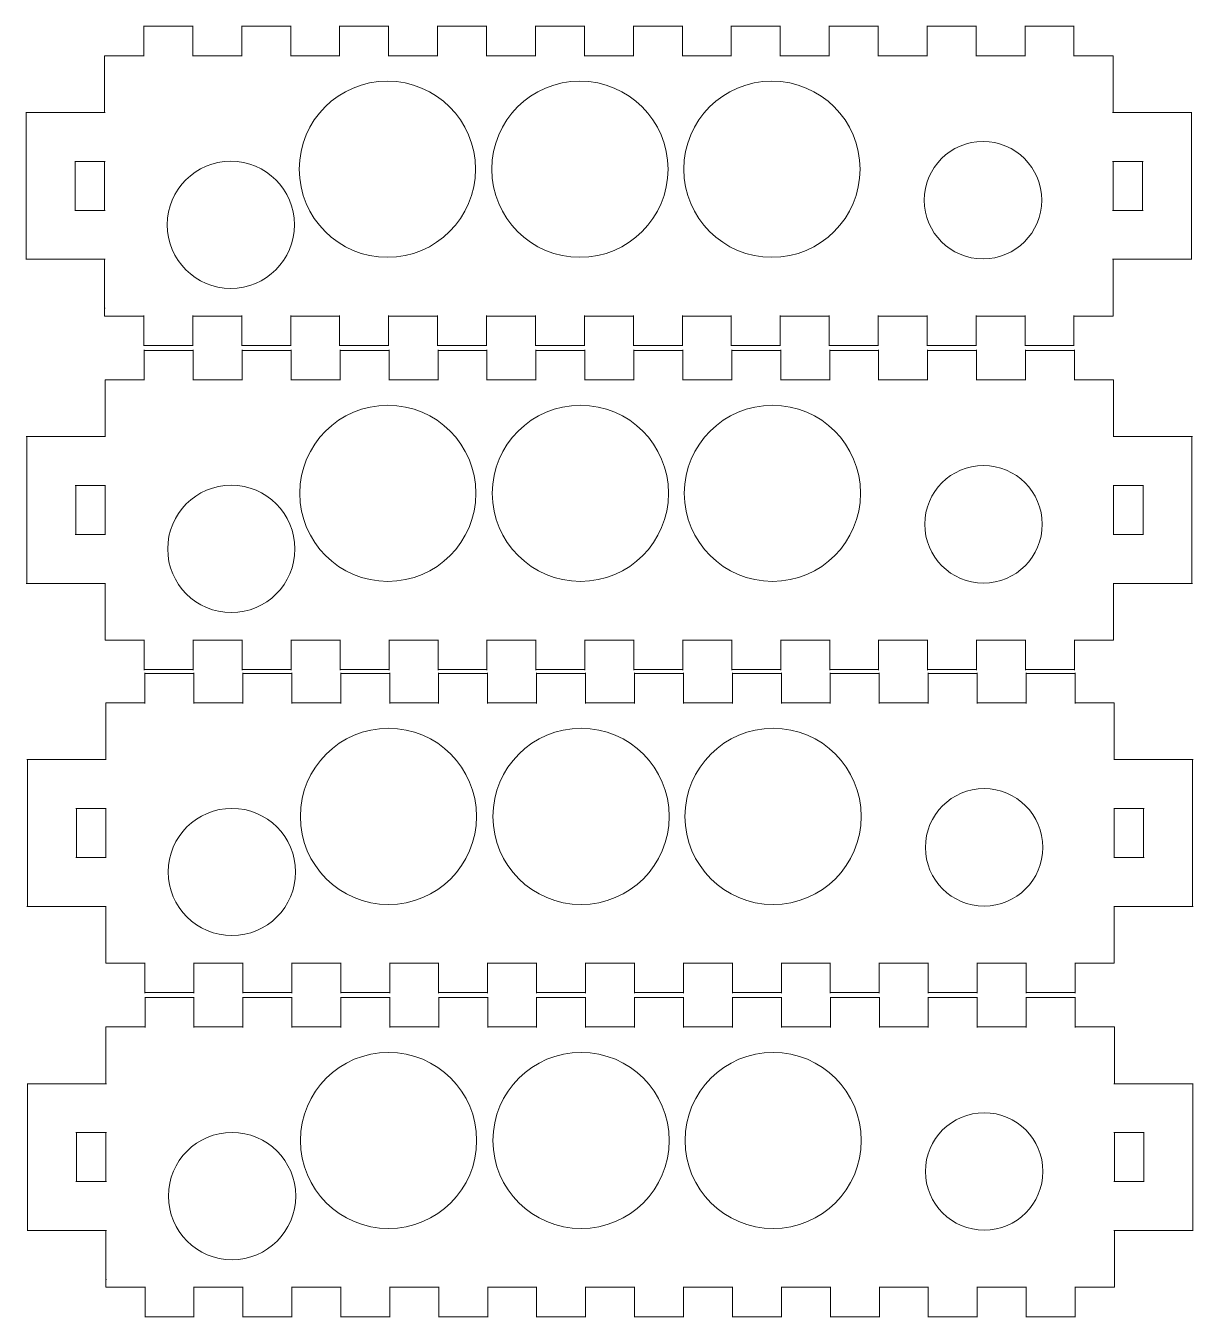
# Model space of a CAD drawing. Header units: centimetres. Extents: x -17.7 to 16.6, y -13.2 to 13.3.
# Drawn here: x -17.72 to -5.8, y 0.14 to 13.33 of the extents above; entities that cross this region are included whole.
import ezdxf

# ---------------------------------------------------------------- set-up
doc = ezdxf.new("R2010")
doc.units = ezdxf.units.CM
doc.header["$MEASUREMENT"] = 0
doc.layers.add('Layer 1', color=7, linetype='Continuous')

msp = doc.modelspace()

# ---------------------------------------------------------------- linework, layer by layer
at = {"layer": 'Layer 1', "lineweight": 9}
for centre in [(-14.02869, 11.86893), (-12.06195, 11.86893), (-10.10049, 11.86893), (-14.02369, 8.5576), (-12.05695, 8.5576), (-10.09549, 8.5576), (-14.01734, 5.25732), (-12.0506, 5.25732), (-10.08914, 5.25732), (-14.01644, 1.94627), (-12.0497, 1.94627), (-10.08824, 1.94627)]:
    msp.add_ellipse(centre, major_axis=(0, 0.9), ratio=1, dxfattribs=at)
for points in [[(-16.51588, 13.33374), (-16.51588, 13.33374), (-16.51588, 13.02374), (-16.51588, 13.02374)], [(-16.51588, 13.32874), (-16.51588, 13.32874), (-16.01588, 13.32874), (-16.01588, 13.32874)], [(-16.01588, 13.33374), (-16.01588, 13.33374), (-16.01588, 13.02374), (-16.01588, 13.02374)], [(-15.51588, 13.33374), (-15.51588, 13.33374), (-15.51588, 13.02374), (-15.51588, 13.02374)], [(-15.51588, 13.32874), (-15.51588, 13.32874), (-15.01588, 13.32874), (-15.01588, 13.32874)], [(-15.01588, 13.33374), (-15.01588, 13.33374), (-15.01588, 13.02374), (-15.01588, 13.02374)], [(-14.51588, 13.33374), (-14.51588, 13.33374), (-14.51588, 13.02374), (-14.51588, 13.02374)], [(-14.51588, 13.32874), (-14.51588, 13.32874), (-14.01588, 13.32874), (-14.01588, 13.32874)], [(-14.01588, 13.33374), (-14.01588, 13.33374), (-14.01588, 13.02374), (-14.01588, 13.02374)], [(-13.51588, 13.33374), (-13.51588, 13.33374), (-13.51588, 13.02374), (-13.51588, 13.02374)], [(-13.51588, 13.32874), (-13.51588, 13.32874), (-13.01588, 13.32874), (-13.01588, 13.32874)], [(-13.01588, 13.33374), (-13.01588, 13.33374), (-13.01588, 13.02374), (-13.01588, 13.02374)], [(-12.51588, 13.33374), (-12.51588, 13.33374), (-12.51588, 13.02374), (-12.51588, 13.02374)], [(-12.51588, 13.32874), (-12.51588, 13.32874), (-12.01588, 13.32874), (-12.01588, 13.32874)], [(-12.01588, 13.33374), (-12.01588, 13.33374), (-12.01588, 13.02374), (-12.01588, 13.02374)], [(-11.51588, 13.33374), (-11.51588, 13.33374), (-11.51588, 13.02374), (-11.51588, 13.02374)], [(-11.51588, 13.32874), (-11.51588, 13.32874), (-11.01588, 13.32874), (-11.01588, 13.32874)], [(-11.01588, 13.33374), (-11.01588, 13.33374), (-11.01588, 13.02374), (-11.01588, 13.02374)], [(-10.51588, 13.33374), (-10.51588, 13.33374), (-10.51588, 13.02374), (-10.51588, 13.02374)], [(-10.51588, 13.32874), (-10.51588, 13.32874), (-10.01588, 13.32874), (-10.01588, 13.32874)], [(-10.01588, 13.33374), (-10.01588, 13.33374), (-10.01588, 13.02374), (-10.01588, 13.02374)], [(-9.51588, 13.33374), (-9.51588, 13.33374), (-9.51588, 13.02374), (-9.51588, 13.02374)], [(-9.51588, 13.32874), (-9.51588, 13.32874), (-9.01588, 13.32874), (-9.01588, 13.32874)], [(-9.01588, 13.33374), (-9.01588, 13.33374), (-9.01588, 13.02374), (-9.01588, 13.02374)], [(-8.51588, 13.33374), (-8.51588, 13.33374), (-8.51588, 13.02374), (-8.51588, 13.02374)], [(-8.51588, 13.32874), (-8.51588, 13.32874), (-8.01588, 13.32874), (-8.01588, 13.32874)], [(-8.01588, 13.33374), (-8.01588, 13.33374), (-8.01588, 13.02374), (-8.01588, 13.02374)], [(-7.51588, 13.33374), (-7.51588, 13.33374), (-7.51588, 13.02374), (-7.51588, 13.02374)], [(-7.51588, 13.32874), (-7.51588, 13.32874), (-7.01588, 13.32874), (-7.01588, 13.32874)], [(-7.01588, 13.33374), (-7.01588, 13.33374), (-7.01588, 13.02374), (-7.01588, 13.02374)], [(-16.01588, 13.02874), (-16.01588, 13.02874), (-15.51588, 13.02874), (-15.51588, 13.02874)], [(-15.01588, 13.02874), (-15.01588, 13.02874), (-14.51588, 13.02874), (-14.51588, 13.02874)], [(-14.01588, 13.02874), (-14.01588, 13.02874), (-13.51588, 13.02874), (-13.51588, 13.02874)], [(-13.01588, 13.02874), (-13.01588, 13.02874), (-12.51588, 13.02874), (-12.51588, 13.02874)], [(-12.01588, 13.02874), (-12.01588, 13.02874), (-11.51588, 13.02874), (-11.51588, 13.02874)], [(-11.01588, 13.02874), (-11.01588, 13.02874), (-10.51588, 13.02874), (-10.51588, 13.02874)], [(-10.01588, 13.02874), (-10.01588, 13.02874), (-9.51588, 13.02874), (-9.51588, 13.02874)], [(-9.01588, 13.02874), (-9.01588, 13.02874), (-8.51588, 13.02874), (-8.51588, 13.02874)], [(-8.01588, 13.02874), (-8.01588, 13.02874), (-7.51588, 13.02874), (-7.51588, 13.02874)], [(-6.62088, 13.02874), (-6.62088, 13.02874), (-6.61588, 13.02874), (-6.61588, 13.02874)], [(-17.72088, 12.44874), (-17.72088, 12.44874), (-16.91088, 12.44874), (-16.91088, 12.44874)], [(-17.71588, 12.44874), (-17.71588, 12.44874), (-17.71588, 10.94874), (-17.71588, 10.94874)], [(-6.62088, 12.44874), (-6.62088, 12.44874), (-5.81088, 12.44874), (-5.81088, 12.44874)], [(-5.81588, 12.44874), (-5.81588, 12.44874), (-5.81588, 10.94874), (-5.81588, 10.94874)], [(-17.22088, 11.94874), (-17.22088, 11.94874), (-16.91088, 11.94874), (-16.91088, 11.94874)], [(-17.21588, 11.94874), (-17.21588, 11.94874), (-17.21588, 11.44874), (-17.21588, 11.44874)], [(-16.91588, 11.44874), (-16.91588, 11.44874), (-16.91588, 11.94874), (-16.91588, 11.94874)], [(-6.62088, 11.94874), (-6.62088, 11.94874), (-6.31088, 11.94874), (-6.31088, 11.94874)], [(-6.61588, 11.94874), (-6.61588, 11.94874), (-6.61588, 11.44874), (-6.61588, 11.44874)], [(-6.31588, 11.94874), (-6.31588, 11.94874), (-6.31588, 11.44874), (-6.31588, 11.44874)], [(-17.22088, 11.44874), (-17.22088, 11.44874), (-16.91088, 11.44874), (-16.91088, 11.44874)], [(-6.62088, 11.44874), (-6.62088, 11.44874), (-6.31088, 11.44874), (-6.31088, 11.44874)], [(-17.72088, 10.94874), (-17.72088, 10.94874), (-16.91088, 10.94874), (-16.91088, 10.94874)], [(-6.62088, 10.94874), (-6.62088, 10.94874), (-5.81088, 10.94874), (-5.81088, 10.94874)], [(-16.91588, 10.44874), (-16.91588, 10.44874), (-16.91088, 10.44874), (-16.91088, 10.44874)], [(-16.51588, 10.37374), (-16.51588, 10.37374), (-16.51588, 10.06374), (-16.51588, 10.06374)], [(-16.01588, 10.37374), (-16.01588, 10.37374), (-16.01588, 10.06374), (-16.01588, 10.06374)], [(-15.51588, 10.36874), (-15.51588, 10.36874), (-16.01588, 10.36874), (-16.01588, 10.36874)], [(-15.51588, 10.37374), (-15.51588, 10.37374), (-15.51588, 10.06374), (-15.51588, 10.06374)], [(-15.01588, 10.37374), (-15.01588, 10.37374), (-15.01588, 10.06374), (-15.01588, 10.06374)], [(-14.51588, 10.36874), (-14.51588, 10.36874), (-15.01588, 10.36874), (-15.01588, 10.36874)], [(-14.51588, 10.37374), (-14.51588, 10.37374), (-14.51588, 10.06374), (-14.51588, 10.06374)], [(-14.01588, 10.37374), (-14.01588, 10.37374), (-14.01588, 10.06374), (-14.01588, 10.06374)], [(-13.51588, 10.36874), (-13.51588, 10.36874), (-14.01588, 10.36874), (-14.01588, 10.36874)], [(-13.51588, 10.37374), (-13.51588, 10.37374), (-13.51588, 10.06374), (-13.51588, 10.06374)], [(-13.01588, 10.37374), (-13.01588, 10.37374), (-13.01588, 10.06374), (-13.01588, 10.06374)], [(-12.51588, 10.36874), (-12.51588, 10.36874), (-13.01588, 10.36874), (-13.01588, 10.36874)], [(-12.51588, 10.37374), (-12.51588, 10.37374), (-12.51588, 10.06374), (-12.51588, 10.06374)], [(-12.01588, 10.37374), (-12.01588, 10.37374), (-12.01588, 10.06374), (-12.01588, 10.06374)], [(-11.51588, 10.36874), (-11.51588, 10.36874), (-12.01588, 10.36874), (-12.01588, 10.36874)], [(-11.51588, 10.37374), (-11.51588, 10.37374), (-11.51588, 10.06374), (-11.51588, 10.06374)], [(-11.01588, 10.37374), (-11.01588, 10.37374), (-11.01588, 10.06374), (-11.01588, 10.06374)], [(-10.51588, 10.36874), (-10.51588, 10.36874), (-11.01588, 10.36874), (-11.01588, 10.36874)], [(-10.51588, 10.37374), (-10.51588, 10.37374), (-10.51588, 10.06374), (-10.51588, 10.06374)], [(-10.01588, 10.37374), (-10.01588, 10.37374), (-10.01588, 10.06374), (-10.01588, 10.06374)], [(-9.51588, 10.36874), (-9.51588, 10.36874), (-10.01588, 10.36874), (-10.01588, 10.36874)], [(-9.51588, 10.37374), (-9.51588, 10.37374), (-9.51588, 10.06374), (-9.51588, 10.06374)], [(-9.01588, 10.37374), (-9.01588, 10.37374), (-9.01588, 10.06374), (-9.01588, 10.06374)], [(-8.51588, 10.36874), (-8.51588, 10.36874), (-9.01588, 10.36874), (-9.01588, 10.36874)], [(-8.51588, 10.37374), (-8.51588, 10.37374), (-8.51588, 10.06374), (-8.51588, 10.06374)], [(-8.01588, 10.37374), (-8.01588, 10.37374), (-8.01588, 10.06374), (-8.01588, 10.06374)], [(-7.51588, 10.36874), (-7.51588, 10.36874), (-8.01588, 10.36874), (-8.01588, 10.36874)], [(-7.51588, 10.37374), (-7.51588, 10.37374), (-7.51588, 10.06374), (-7.51588, 10.06374)], [(-7.01588, 10.37374), (-7.01588, 10.37374), (-7.01588, 10.06374), (-7.01588, 10.06374)], [(-6.62088, 10.36874), (-6.62088, 10.36874), (-6.61588, 10.36874), (-6.61588, 10.36874)], [(-16.51588, 10.06874), (-16.51588, 10.06874), (-16.01588, 10.06874), (-16.01588, 10.06874)], [(-15.51588, 10.06874), (-15.51588, 10.06874), (-15.01588, 10.06874), (-15.01588, 10.06874)], [(-14.51588, 10.06874), (-14.51588, 10.06874), (-14.01588, 10.06874), (-14.01588, 10.06874)], [(-13.51588, 10.06874), (-13.51588, 10.06874), (-13.01588, 10.06874), (-13.01588, 10.06874)], [(-12.51588, 10.06874), (-12.51588, 10.06874), (-12.01588, 10.06874), (-12.01588, 10.06874)], [(-11.51588, 10.06874), (-11.51588, 10.06874), (-11.01588, 10.06874), (-11.01588, 10.06874)], [(-10.51588, 10.06874), (-10.51588, 10.06874), (-10.01588, 10.06874), (-10.01588, 10.06874)], [(-9.51588, 10.06874), (-9.51588, 10.06874), (-9.01588, 10.06874), (-9.01588, 10.06874)], [(-8.51588, 10.06874), (-8.51588, 10.06874), (-8.01588, 10.06874), (-8.01588, 10.06874)], [(-7.51588, 10.06874), (-7.51588, 10.06874), (-7.01588, 10.06874), (-7.01588, 10.06874)], [(-16.51088, 10.02241), (-16.51088, 10.02241), (-16.51088, 9.71241), (-16.51088, 9.71241)], [(-16.51088, 10.01741), (-16.51088, 10.01741), (-16.01088, 10.01741), (-16.01088, 10.01741)], [(-16.01088, 10.02241), (-16.01088, 10.02241), (-16.01088, 9.71241), (-16.01088, 9.71241)], [(-15.51088, 10.02241), (-15.51088, 10.02241), (-15.51088, 9.71241), (-15.51088, 9.71241)], [(-15.51088, 10.01741), (-15.51088, 10.01741), (-15.01088, 10.01741), (-15.01088, 10.01741)], [(-15.01088, 10.02241), (-15.01088, 10.02241), (-15.01088, 9.71241), (-15.01088, 9.71241)], [(-14.51088, 10.02241), (-14.51088, 10.02241), (-14.51088, 9.71241), (-14.51088, 9.71241)], [(-14.51088, 10.01741), (-14.51088, 10.01741), (-14.01088, 10.01741), (-14.01088, 10.01741)], [(-14.01088, 10.02241), (-14.01088, 10.02241), (-14.01088, 9.71241), (-14.01088, 9.71241)], [(-13.51088, 10.02241), (-13.51088, 10.02241), (-13.51088, 9.71241), (-13.51088, 9.71241)], [(-13.51088, 10.01741), (-13.51088, 10.01741), (-13.01088, 10.01741), (-13.01088, 10.01741)], [(-13.01088, 10.02241), (-13.01088, 10.02241), (-13.01088, 9.71241), (-13.01088, 9.71241)], [(-12.51088, 10.02241), (-12.51088, 10.02241), (-12.51088, 9.71241), (-12.51088, 9.71241)], [(-12.51088, 10.01741), (-12.51088, 10.01741), (-12.01088, 10.01741), (-12.01088, 10.01741)], [(-12.01088, 10.02241), (-12.01088, 10.02241), (-12.01088, 9.71241), (-12.01088, 9.71241)], [(-11.51088, 10.02241), (-11.51088, 10.02241), (-11.51088, 9.71241), (-11.51088, 9.71241)], [(-11.51088, 10.01741), (-11.51088, 10.01741), (-11.01088, 10.01741), (-11.01088, 10.01741)], [(-11.01088, 10.02241), (-11.01088, 10.02241), (-11.01088, 9.71241), (-11.01088, 9.71241)], [(-10.51088, 10.02241), (-10.51088, 10.02241), (-10.51088, 9.71241), (-10.51088, 9.71241)], [(-10.51088, 10.01741), (-10.51088, 10.01741), (-10.01088, 10.01741), (-10.01088, 10.01741)], [(-10.01088, 10.02241), (-10.01088, 10.02241), (-10.01088, 9.71241), (-10.01088, 9.71241)], [(-9.51088, 10.02241), (-9.51088, 10.02241), (-9.51088, 9.71241), (-9.51088, 9.71241)], [(-9.51088, 10.01741), (-9.51088, 10.01741), (-9.01088, 10.01741), (-9.01088, 10.01741)], [(-9.01088, 10.02241), (-9.01088, 10.02241), (-9.01088, 9.71241), (-9.01088, 9.71241)], [(-8.51088, 10.02241), (-8.51088, 10.02241), (-8.51088, 9.71241), (-8.51088, 9.71241)], [(-8.51088, 10.01741), (-8.51088, 10.01741), (-8.01088, 10.01741), (-8.01088, 10.01741)], [(-8.01088, 10.02241), (-8.01088, 10.02241), (-8.01088, 9.71241), (-8.01088, 9.71241)], [(-7.51088, 10.02241), (-7.51088, 10.02241), (-7.51088, 9.71241), (-7.51088, 9.71241)], [(-7.51088, 10.01741), (-7.51088, 10.01741), (-7.01088, 10.01741), (-7.01088, 10.01741)], [(-7.01088, 10.02241), (-7.01088, 10.02241), (-7.01088, 9.71241), (-7.01088, 9.71241)], [(-16.01088, 9.71741), (-16.01088, 9.71741), (-15.51088, 9.71741), (-15.51088, 9.71741)], [(-15.01088, 9.71741), (-15.01088, 9.71741), (-14.51088, 9.71741), (-14.51088, 9.71741)], [(-14.01088, 9.71741), (-14.01088, 9.71741), (-13.51088, 9.71741), (-13.51088, 9.71741)], [(-13.01088, 9.71741), (-13.01088, 9.71741), (-12.51088, 9.71741), (-12.51088, 9.71741)], [(-12.01088, 9.71741), (-12.01088, 9.71741), (-11.51088, 9.71741), (-11.51088, 9.71741)], [(-11.01088, 9.71741), (-11.01088, 9.71741), (-10.51088, 9.71741), (-10.51088, 9.71741)], [(-10.01088, 9.71741), (-10.01088, 9.71741), (-9.51088, 9.71741), (-9.51088, 9.71741)], [(-9.01088, 9.71741), (-9.01088, 9.71741), (-8.51088, 9.71741), (-8.51088, 9.71741)], [(-8.01088, 9.71741), (-8.01088, 9.71741), (-7.51088, 9.71741), (-7.51088, 9.71741)], [(-6.61588, 9.71741), (-6.61588, 9.71741), (-6.61088, 9.71741), (-6.61088, 9.71741)], [(-17.71588, 9.13741), (-17.71588, 9.13741), (-16.90588, 9.13741), (-16.90588, 9.13741)], [(-17.71088, 9.13741), (-17.71088, 9.13741), (-17.71088, 7.63741), (-17.71088, 7.63741)], [(-6.61588, 9.13741), (-6.61588, 9.13741), (-5.80588, 9.13741), (-5.80588, 9.13741)], [(-5.81088, 9.13741), (-5.81088, 9.13741), (-5.81088, 7.63741), (-5.81088, 7.63741)], [(-17.21588, 8.63741), (-17.21588, 8.63741), (-16.90588, 8.63741), (-16.90588, 8.63741)], [(-17.21088, 8.63741), (-17.21088, 8.63741), (-17.21088, 8.13741), (-17.21088, 8.13741)], [(-16.91088, 8.13741), (-16.91088, 8.13741), (-16.91088, 8.63741), (-16.91088, 8.63741)], [(-6.61588, 8.63741), (-6.61588, 8.63741), (-6.30588, 8.63741), (-6.30588, 8.63741)], [(-6.61088, 8.63741), (-6.61088, 8.63741), (-6.61088, 8.13741), (-6.61088, 8.13741)], [(-6.31088, 8.63741), (-6.31088, 8.63741), (-6.31088, 8.13741), (-6.31088, 8.13741)], [(-17.21588, 8.13741), (-17.21588, 8.13741), (-16.90588, 8.13741), (-16.90588, 8.13741)], [(-6.61588, 8.13741), (-6.61588, 8.13741), (-6.30588, 8.13741), (-6.30588, 8.13741)], [(-17.71588, 7.63741), (-17.71588, 7.63741), (-16.90588, 7.63741), (-16.90588, 7.63741)], [(-6.61588, 7.63741), (-6.61588, 7.63741), (-5.80588, 7.63741), (-5.80588, 7.63741)], [(-16.91088, 7.13741), (-16.91088, 7.13741), (-16.90588, 7.13741), (-16.90588, 7.13741)], [(-16.51088, 7.06241), (-16.51088, 7.06241), (-16.51088, 6.75241), (-16.51088, 6.75241)], [(-16.01088, 7.06241), (-16.01088, 7.06241), (-16.01088, 6.75241), (-16.01088, 6.75241)], [(-15.51088, 7.05741), (-15.51088, 7.05741), (-16.01088, 7.05741), (-16.01088, 7.05741)], [(-15.51088, 7.06241), (-15.51088, 7.06241), (-15.51088, 6.75241), (-15.51088, 6.75241)], [(-15.01088, 7.06241), (-15.01088, 7.06241), (-15.01088, 6.75241), (-15.01088, 6.75241)], [(-14.51088, 7.05741), (-14.51088, 7.05741), (-15.01088, 7.05741), (-15.01088, 7.05741)], [(-14.51088, 7.06241), (-14.51088, 7.06241), (-14.51088, 6.75241), (-14.51088, 6.75241)], [(-14.01088, 7.06241), (-14.01088, 7.06241), (-14.01088, 6.75241), (-14.01088, 6.75241)], [(-13.51088, 7.05741), (-13.51088, 7.05741), (-14.01088, 7.05741), (-14.01088, 7.05741)], [(-13.51088, 7.06241), (-13.51088, 7.06241), (-13.51088, 6.75241), (-13.51088, 6.75241)], [(-13.01088, 7.06241), (-13.01088, 7.06241), (-13.01088, 6.75241), (-13.01088, 6.75241)], [(-12.51088, 7.05741), (-12.51088, 7.05741), (-13.01088, 7.05741), (-13.01088, 7.05741)], [(-12.51088, 7.06241), (-12.51088, 7.06241), (-12.51088, 6.75241), (-12.51088, 6.75241)], [(-12.01088, 7.06241), (-12.01088, 7.06241), (-12.01088, 6.75241), (-12.01088, 6.75241)], [(-11.51088, 7.05741), (-11.51088, 7.05741), (-12.01088, 7.05741), (-12.01088, 7.05741)], [(-11.51088, 7.06241), (-11.51088, 7.06241), (-11.51088, 6.75241), (-11.51088, 6.75241)], [(-11.01088, 7.06241), (-11.01088, 7.06241), (-11.01088, 6.75241), (-11.01088, 6.75241)], [(-10.51088, 7.05741), (-10.51088, 7.05741), (-11.01088, 7.05741), (-11.01088, 7.05741)], [(-10.51088, 7.06241), (-10.51088, 7.06241), (-10.51088, 6.75241), (-10.51088, 6.75241)], [(-10.01088, 7.06241), (-10.01088, 7.06241), (-10.01088, 6.75241), (-10.01088, 6.75241)], [(-9.51088, 7.05741), (-9.51088, 7.05741), (-10.01088, 7.05741), (-10.01088, 7.05741)], [(-9.51088, 7.06241), (-9.51088, 7.06241), (-9.51088, 6.75241), (-9.51088, 6.75241)], [(-9.01088, 7.06241), (-9.01088, 7.06241), (-9.01088, 6.75241), (-9.01088, 6.75241)], [(-8.51088, 7.05741), (-8.51088, 7.05741), (-9.01088, 7.05741), (-9.01088, 7.05741)], [(-8.51088, 7.06241), (-8.51088, 7.06241), (-8.51088, 6.75241), (-8.51088, 6.75241)], [(-8.01088, 7.06241), (-8.01088, 7.06241), (-8.01088, 6.75241), (-8.01088, 6.75241)], [(-7.51088, 7.05741), (-7.51088, 7.05741), (-8.01088, 7.05741), (-8.01088, 7.05741)], [(-7.51088, 7.06241), (-7.51088, 7.06241), (-7.51088, 6.75241), (-7.51088, 6.75241)], [(-7.01088, 7.06241), (-7.01088, 7.06241), (-7.01088, 6.75241), (-7.01088, 6.75241)], [(-6.61588, 7.05741), (-6.61588, 7.05741), (-6.61088, 7.05741), (-6.61088, 7.05741)], [(-16.51088, 6.75741), (-16.51088, 6.75741), (-16.01088, 6.75741), (-16.01088, 6.75741)], [(-15.51088, 6.75741), (-15.51088, 6.75741), (-15.01088, 6.75741), (-15.01088, 6.75741)], [(-14.51088, 6.75741), (-14.51088, 6.75741), (-14.01088, 6.75741), (-14.01088, 6.75741)], [(-13.51088, 6.75741), (-13.51088, 6.75741), (-13.01088, 6.75741), (-13.01088, 6.75741)], [(-12.51088, 6.75741), (-12.51088, 6.75741), (-12.01088, 6.75741), (-12.01088, 6.75741)], [(-11.51088, 6.75741), (-11.51088, 6.75741), (-11.01088, 6.75741), (-11.01088, 6.75741)], [(-10.51088, 6.75741), (-10.51088, 6.75741), (-10.01088, 6.75741), (-10.01088, 6.75741)], [(-9.51088, 6.75741), (-9.51088, 6.75741), (-9.01088, 6.75741), (-9.01088, 6.75741)], [(-8.51088, 6.75741), (-8.51088, 6.75741), (-8.01088, 6.75741), (-8.01088, 6.75741)], [(-7.51088, 6.75741), (-7.51088, 6.75741), (-7.01088, 6.75741), (-7.01088, 6.75741)], [(-16.50453, 6.72213), (-16.50453, 6.72213), (-16.50453, 6.41213), (-16.50453, 6.41213)], [(-16.50453, 6.71713), (-16.50453, 6.71713), (-16.00453, 6.71713), (-16.00453, 6.71713)], [(-16.00453, 6.72213), (-16.00453, 6.72213), (-16.00453, 6.41213), (-16.00453, 6.41213)], [(-15.50453, 6.72213), (-15.50453, 6.72213), (-15.50453, 6.41213), (-15.50453, 6.41213)], [(-15.50453, 6.71713), (-15.50453, 6.71713), (-15.00453, 6.71713), (-15.00453, 6.71713)], [(-15.00453, 6.72213), (-15.00453, 6.72213), (-15.00453, 6.41213), (-15.00453, 6.41213)], [(-14.50453, 6.72213), (-14.50453, 6.72213), (-14.50453, 6.41213), (-14.50453, 6.41213)], [(-14.50453, 6.71713), (-14.50453, 6.71713), (-14.00453, 6.71713), (-14.00453, 6.71713)], [(-14.00453, 6.72213), (-14.00453, 6.72213), (-14.00453, 6.41213), (-14.00453, 6.41213)], [(-13.50453, 6.72213), (-13.50453, 6.72213), (-13.50453, 6.41213), (-13.50453, 6.41213)], [(-13.50453, 6.71713), (-13.50453, 6.71713), (-13.00453, 6.71713), (-13.00453, 6.71713)], [(-13.00453, 6.72213), (-13.00453, 6.72213), (-13.00453, 6.41213), (-13.00453, 6.41213)], [(-12.50453, 6.72213), (-12.50453, 6.72213), (-12.50453, 6.41213), (-12.50453, 6.41213)], [(-12.50453, 6.71713), (-12.50453, 6.71713), (-12.00453, 6.71713), (-12.00453, 6.71713)], [(-12.00453, 6.72213), (-12.00453, 6.72213), (-12.00453, 6.41213), (-12.00453, 6.41213)], [(-11.50453, 6.72213), (-11.50453, 6.72213), (-11.50453, 6.41213), (-11.50453, 6.41213)], [(-11.50453, 6.71713), (-11.50453, 6.71713), (-11.00453, 6.71713), (-11.00453, 6.71713)], [(-11.00453, 6.72213), (-11.00453, 6.72213), (-11.00453, 6.41213), (-11.00453, 6.41213)], [(-10.50453, 6.72213), (-10.50453, 6.72213), (-10.50453, 6.41213), (-10.50453, 6.41213)], [(-10.50453, 6.71713), (-10.50453, 6.71713), (-10.00453, 6.71713), (-10.00453, 6.71713)], [(-10.00453, 6.72213), (-10.00453, 6.72213), (-10.00453, 6.41213), (-10.00453, 6.41213)], [(-9.50453, 6.72213), (-9.50453, 6.72213), (-9.50453, 6.41213), (-9.50453, 6.41213)], [(-9.50453, 6.71713), (-9.50453, 6.71713), (-9.00453, 6.71713), (-9.00453, 6.71713)], [(-9.00453, 6.72213), (-9.00453, 6.72213), (-9.00453, 6.41213), (-9.00453, 6.41213)], [(-8.50453, 6.72213), (-8.50453, 6.72213), (-8.50453, 6.41213), (-8.50453, 6.41213)], [(-8.50453, 6.71713), (-8.50453, 6.71713), (-8.00453, 6.71713), (-8.00453, 6.71713)], [(-8.00453, 6.72213), (-8.00453, 6.72213), (-8.00453, 6.41213), (-8.00453, 6.41213)], [(-7.50453, 6.72213), (-7.50453, 6.72213), (-7.50453, 6.41213), (-7.50453, 6.41213)], [(-7.50453, 6.71713), (-7.50453, 6.71713), (-7.00453, 6.71713), (-7.00453, 6.71713)], [(-7.00453, 6.72213), (-7.00453, 6.72213), (-7.00453, 6.41213), (-7.00453, 6.41213)], [(-16.00453, 6.41713), (-16.00453, 6.41713), (-15.50453, 6.41713), (-15.50453, 6.41713)], [(-15.00453, 6.41713), (-15.00453, 6.41713), (-14.50453, 6.41713), (-14.50453, 6.41713)], [(-14.00453, 6.41713), (-14.00453, 6.41713), (-13.50453, 6.41713), (-13.50453, 6.41713)], [(-13.00453, 6.41713), (-13.00453, 6.41713), (-12.50453, 6.41713), (-12.50453, 6.41713)], [(-12.00453, 6.41713), (-12.00453, 6.41713), (-11.50453, 6.41713), (-11.50453, 6.41713)], [(-11.00453, 6.41713), (-11.00453, 6.41713), (-10.50453, 6.41713), (-10.50453, 6.41713)], [(-10.00453, 6.41713), (-10.00453, 6.41713), (-9.50453, 6.41713), (-9.50453, 6.41713)], [(-9.00453, 6.41713), (-9.00453, 6.41713), (-8.50453, 6.41713), (-8.50453, 6.41713)], [(-8.00453, 6.41713), (-8.00453, 6.41713), (-7.50453, 6.41713), (-7.50453, 6.41713)], [(-6.60953, 6.41713), (-6.60953, 6.41713), (-6.60453, 6.41713), (-6.60453, 6.41713)], [(-17.70953, 5.83713), (-17.70953, 5.83713), (-16.89953, 5.83713), (-16.89953, 5.83713)], [(-17.70453, 5.83713), (-17.70453, 5.83713), (-17.70453, 4.33713), (-17.70453, 4.33713)], [(-6.60953, 5.83713), (-6.60953, 5.83713), (-5.79953, 5.83713), (-5.79953, 5.83713)], [(-5.80453, 5.83713), (-5.80453, 5.83713), (-5.80453, 4.33713), (-5.80453, 4.33713)], [(-17.20953, 5.33713), (-17.20953, 5.33713), (-16.89953, 5.33713), (-16.89953, 5.33713)], [(-17.20453, 5.33713), (-17.20453, 5.33713), (-17.20453, 4.83713), (-17.20453, 4.83713)], [(-16.90453, 4.83713), (-16.90453, 4.83713), (-16.90453, 5.33713), (-16.90453, 5.33713)], [(-6.60953, 5.33713), (-6.60953, 5.33713), (-6.29953, 5.33713), (-6.29953, 5.33713)], [(-6.60453, 5.33713), (-6.60453, 5.33713), (-6.60453, 4.83713), (-6.60453, 4.83713)], [(-6.30453, 5.33713), (-6.30453, 5.33713), (-6.30453, 4.83713), (-6.30453, 4.83713)], [(-17.20953, 4.83713), (-17.20953, 4.83713), (-16.89953, 4.83713), (-16.89953, 4.83713)], [(-6.60953, 4.83713), (-6.60953, 4.83713), (-6.29953, 4.83713), (-6.29953, 4.83713)], [(-17.70953, 4.33713), (-17.70953, 4.33713), (-16.89953, 4.33713), (-16.89953, 4.33713)], [(-6.60953, 4.33713), (-6.60953, 4.33713), (-5.79953, 4.33713), (-5.79953, 4.33713)], [(-16.90453, 3.83713), (-16.90453, 3.83713), (-16.89953, 3.83713), (-16.89953, 3.83713)], [(-16.50453, 3.76213), (-16.50453, 3.76213), (-16.50453, 3.45213), (-16.50453, 3.45213)], [(-16.00453, 3.76213), (-16.00453, 3.76213), (-16.00453, 3.45213), (-16.00453, 3.45213)], [(-15.50453, 3.75713), (-15.50453, 3.75713), (-16.00453, 3.75713), (-16.00453, 3.75713)], [(-15.50453, 3.76213), (-15.50453, 3.76213), (-15.50453, 3.45213), (-15.50453, 3.45213)], [(-15.00453, 3.76213), (-15.00453, 3.76213), (-15.00453, 3.45213), (-15.00453, 3.45213)], [(-14.50453, 3.75713), (-14.50453, 3.75713), (-15.00453, 3.75713), (-15.00453, 3.75713)], [(-14.50453, 3.76213), (-14.50453, 3.76213), (-14.50453, 3.45213), (-14.50453, 3.45213)], [(-14.00453, 3.76213), (-14.00453, 3.76213), (-14.00453, 3.45213), (-14.00453, 3.45213)], [(-13.50453, 3.75713), (-13.50453, 3.75713), (-14.00453, 3.75713), (-14.00453, 3.75713)], [(-13.50453, 3.76213), (-13.50453, 3.76213), (-13.50453, 3.45213), (-13.50453, 3.45213)], [(-13.00453, 3.76213), (-13.00453, 3.76213), (-13.00453, 3.45213), (-13.00453, 3.45213)], [(-12.50453, 3.75713), (-12.50453, 3.75713), (-13.00453, 3.75713), (-13.00453, 3.75713)], [(-12.50453, 3.76213), (-12.50453, 3.76213), (-12.50453, 3.45213), (-12.50453, 3.45213)], [(-12.00453, 3.76213), (-12.00453, 3.76213), (-12.00453, 3.45213), (-12.00453, 3.45213)], [(-11.50453, 3.75713), (-11.50453, 3.75713), (-12.00453, 3.75713), (-12.00453, 3.75713)], [(-11.50453, 3.76213), (-11.50453, 3.76213), (-11.50453, 3.45213), (-11.50453, 3.45213)], [(-11.00453, 3.76213), (-11.00453, 3.76213), (-11.00453, 3.45213), (-11.00453, 3.45213)], [(-10.50453, 3.75713), (-10.50453, 3.75713), (-11.00453, 3.75713), (-11.00453, 3.75713)], [(-10.50453, 3.76213), (-10.50453, 3.76213), (-10.50453, 3.45213), (-10.50453, 3.45213)], [(-10.00453, 3.76213), (-10.00453, 3.76213), (-10.00453, 3.45213), (-10.00453, 3.45213)], [(-9.50453, 3.75713), (-9.50453, 3.75713), (-10.00453, 3.75713), (-10.00453, 3.75713)], [(-9.50453, 3.76213), (-9.50453, 3.76213), (-9.50453, 3.45213), (-9.50453, 3.45213)], [(-9.00453, 3.76213), (-9.00453, 3.76213), (-9.00453, 3.45213), (-9.00453, 3.45213)], [(-8.50453, 3.75713), (-8.50453, 3.75713), (-9.00453, 3.75713), (-9.00453, 3.75713)], [(-8.50453, 3.76213), (-8.50453, 3.76213), (-8.50453, 3.45213), (-8.50453, 3.45213)], [(-8.00453, 3.76213), (-8.00453, 3.76213), (-8.00453, 3.45213), (-8.00453, 3.45213)], [(-7.50453, 3.75713), (-7.50453, 3.75713), (-8.00453, 3.75713), (-8.00453, 3.75713)], [(-7.50453, 3.76213), (-7.50453, 3.76213), (-7.50453, 3.45213), (-7.50453, 3.45213)], [(-7.00453, 3.76213), (-7.00453, 3.76213), (-7.00453, 3.45213), (-7.00453, 3.45213)], [(-6.60953, 3.75713), (-6.60953, 3.75713), (-6.60453, 3.75713), (-6.60453, 3.75713)], [(-16.50453, 3.45713), (-16.50453, 3.45713), (-16.00453, 3.45713), (-16.00453, 3.45713)], [(-15.50453, 3.45713), (-15.50453, 3.45713), (-15.00453, 3.45713), (-15.00453, 3.45713)], [(-14.50453, 3.45713), (-14.50453, 3.45713), (-14.00453, 3.45713), (-14.00453, 3.45713)], [(-13.50453, 3.45713), (-13.50453, 3.45713), (-13.00453, 3.45713), (-13.00453, 3.45713)], [(-12.50453, 3.45713), (-12.50453, 3.45713), (-12.00453, 3.45713), (-12.00453, 3.45713)], [(-11.50453, 3.45713), (-11.50453, 3.45713), (-11.00453, 3.45713), (-11.00453, 3.45713)], [(-10.50453, 3.45713), (-10.50453, 3.45713), (-10.00453, 3.45713), (-10.00453, 3.45713)], [(-9.50453, 3.45713), (-9.50453, 3.45713), (-9.00453, 3.45713), (-9.00453, 3.45713)], [(-8.50453, 3.45713), (-8.50453, 3.45713), (-8.00453, 3.45713), (-8.00453, 3.45713)], [(-7.50453, 3.45713), (-7.50453, 3.45713), (-7.00453, 3.45713), (-7.00453, 3.45713)], [(-16.50363, 3.41108), (-16.50363, 3.41108), (-16.50363, 3.10108), (-16.50363, 3.10108)], [(-16.50363, 3.40608), (-16.50363, 3.40608), (-16.00363, 3.40608), (-16.00363, 3.40608)], [(-16.00363, 3.41108), (-16.00363, 3.41108), (-16.00363, 3.10108), (-16.00363, 3.10108)], [(-15.50363, 3.41108), (-15.50363, 3.41108), (-15.50363, 3.10108), (-15.50363, 3.10108)], [(-15.50363, 3.40608), (-15.50363, 3.40608), (-15.00363, 3.40608), (-15.00363, 3.40608)], [(-15.00363, 3.41108), (-15.00363, 3.41108), (-15.00363, 3.10108), (-15.00363, 3.10108)], [(-14.50363, 3.41108), (-14.50363, 3.41108), (-14.50363, 3.10108), (-14.50363, 3.10108)], [(-14.50363, 3.40608), (-14.50363, 3.40608), (-14.00363, 3.40608), (-14.00363, 3.40608)], [(-14.00363, 3.41108), (-14.00363, 3.41108), (-14.00363, 3.10108), (-14.00363, 3.10108)], [(-13.50363, 3.41108), (-13.50363, 3.41108), (-13.50363, 3.10108), (-13.50363, 3.10108)], [(-13.50363, 3.40608), (-13.50363, 3.40608), (-13.00363, 3.40608), (-13.00363, 3.40608)], [(-13.00363, 3.41108), (-13.00363, 3.41108), (-13.00363, 3.10108), (-13.00363, 3.10108)], [(-12.50363, 3.41108), (-12.50363, 3.41108), (-12.50363, 3.10108), (-12.50363, 3.10108)], [(-12.50363, 3.40608), (-12.50363, 3.40608), (-12.00363, 3.40608), (-12.00363, 3.40608)], [(-12.00363, 3.41108), (-12.00363, 3.41108), (-12.00363, 3.10108), (-12.00363, 3.10108)], [(-11.50363, 3.41108), (-11.50363, 3.41108), (-11.50363, 3.10108), (-11.50363, 3.10108)], [(-11.50363, 3.40608), (-11.50363, 3.40608), (-11.00363, 3.40608), (-11.00363, 3.40608)], [(-11.00363, 3.41108), (-11.00363, 3.41108), (-11.00363, 3.10108), (-11.00363, 3.10108)], [(-10.50363, 3.41108), (-10.50363, 3.41108), (-10.50363, 3.10108), (-10.50363, 3.10108)], [(-10.50363, 3.40608), (-10.50363, 3.40608), (-10.00363, 3.40608), (-10.00363, 3.40608)], [(-10.00363, 3.41108), (-10.00363, 3.41108), (-10.00363, 3.10108), (-10.00363, 3.10108)], [(-9.50363, 3.41108), (-9.50363, 3.41108), (-9.50363, 3.10108), (-9.50363, 3.10108)], [(-9.50363, 3.40608), (-9.50363, 3.40608), (-9.00363, 3.40608), (-9.00363, 3.40608)], [(-9.00363, 3.41108), (-9.00363, 3.41108), (-9.00363, 3.10108), (-9.00363, 3.10108)], [(-8.50363, 3.41108), (-8.50363, 3.41108), (-8.50363, 3.10108), (-8.50363, 3.10108)], [(-8.50363, 3.40608), (-8.50363, 3.40608), (-8.00363, 3.40608), (-8.00363, 3.40608)], [(-8.00363, 3.41108), (-8.00363, 3.41108), (-8.00363, 3.10108), (-8.00363, 3.10108)], [(-7.50363, 3.41108), (-7.50363, 3.41108), (-7.50363, 3.10108), (-7.50363, 3.10108)], [(-7.50363, 3.40608), (-7.50363, 3.40608), (-7.00363, 3.40608), (-7.00363, 3.40608)], [(-7.00363, 3.41108), (-7.00363, 3.41108), (-7.00363, 3.10108), (-7.00363, 3.10108)], [(-16.00363, 3.10608), (-16.00363, 3.10608), (-15.50363, 3.10608), (-15.50363, 3.10608)], [(-15.00363, 3.10608), (-15.00363, 3.10608), (-14.50363, 3.10608), (-14.50363, 3.10608)], [(-14.00363, 3.10608), (-14.00363, 3.10608), (-13.50363, 3.10608), (-13.50363, 3.10608)], [(-13.00363, 3.10608), (-13.00363, 3.10608), (-12.50363, 3.10608), (-12.50363, 3.10608)], [(-12.00363, 3.10608), (-12.00363, 3.10608), (-11.50363, 3.10608), (-11.50363, 3.10608)], [(-11.00363, 3.10608), (-11.00363, 3.10608), (-10.50363, 3.10608), (-10.50363, 3.10608)], [(-10.00363, 3.10608), (-10.00363, 3.10608), (-9.50363, 3.10608), (-9.50363, 3.10608)], [(-9.00363, 3.10608), (-9.00363, 3.10608), (-8.50363, 3.10608), (-8.50363, 3.10608)], [(-8.00363, 3.10608), (-8.00363, 3.10608), (-7.50363, 3.10608), (-7.50363, 3.10608)], [(-6.60863, 3.10608), (-6.60863, 3.10608), (-6.60363, 3.10608), (-6.60363, 3.10608)], [(-17.70863, 2.52608), (-17.70863, 2.52608), (-16.89863, 2.52608), (-16.89863, 2.52608)], [(-17.70363, 2.52608), (-17.70363, 2.52608), (-17.70363, 1.02608), (-17.70363, 1.02608)], [(-6.60863, 2.52608), (-6.60863, 2.52608), (-5.79863, 2.52608), (-5.79863, 2.52608)], [(-5.80363, 2.52608), (-5.80363, 2.52608), (-5.80363, 1.02608), (-5.80363, 1.02608)], [(-17.20863, 2.02608), (-17.20863, 2.02608), (-16.89863, 2.02608), (-16.89863, 2.02608)], [(-17.20363, 2.02608), (-17.20363, 2.02608), (-17.20363, 1.52608), (-17.20363, 1.52608)], [(-16.90363, 1.52608), (-16.90363, 1.52608), (-16.90363, 2.02608), (-16.90363, 2.02608)], [(-6.60863, 2.02608), (-6.60863, 2.02608), (-6.29863, 2.02608), (-6.29863, 2.02608)], [(-6.60363, 2.02608), (-6.60363, 2.02608), (-6.60363, 1.52608), (-6.60363, 1.52608)], [(-6.30363, 2.02608), (-6.30363, 2.02608), (-6.30363, 1.52608), (-6.30363, 1.52608)], [(-17.20863, 1.52608), (-17.20863, 1.52608), (-16.89863, 1.52608), (-16.89863, 1.52608)], [(-6.60863, 1.52608), (-6.60863, 1.52608), (-6.29863, 1.52608), (-6.29863, 1.52608)], [(-17.70863, 1.02608), (-17.70863, 1.02608), (-16.89863, 1.02608), (-16.89863, 1.02608)], [(-6.60863, 1.02608), (-6.60863, 1.02608), (-5.79863, 1.02608), (-5.79863, 1.02608)], [(-16.90363, 0.52608), (-16.90363, 0.52608), (-16.89863, 0.52608), (-16.89863, 0.52608)], [(-16.50363, 0.45108), (-16.50363, 0.45108), (-16.50363, 0.14108), (-16.50363, 0.14108)], [(-16.00363, 0.45108), (-16.00363, 0.45108), (-16.00363, 0.14108), (-16.00363, 0.14108)], [(-15.50363, 0.44608), (-15.50363, 0.44608), (-16.00363, 0.44608), (-16.00363, 0.44608)], [(-15.50363, 0.45108), (-15.50363, 0.45108), (-15.50363, 0.14108), (-15.50363, 0.14108)], [(-15.00363, 0.45108), (-15.00363, 0.45108), (-15.00363, 0.14108), (-15.00363, 0.14108)], [(-14.50363, 0.44608), (-14.50363, 0.44608), (-15.00363, 0.44608), (-15.00363, 0.44608)], [(-14.50363, 0.45108), (-14.50363, 0.45108), (-14.50363, 0.14108), (-14.50363, 0.14108)], [(-14.00363, 0.45108), (-14.00363, 0.45108), (-14.00363, 0.14108), (-14.00363, 0.14108)], [(-13.50363, 0.44608), (-13.50363, 0.44608), (-14.00363, 0.44608), (-14.00363, 0.44608)], [(-13.50363, 0.45108), (-13.50363, 0.45108), (-13.50363, 0.14108), (-13.50363, 0.14108)], [(-13.00363, 0.45108), (-13.00363, 0.45108), (-13.00363, 0.14108), (-13.00363, 0.14108)], [(-12.50363, 0.44608), (-12.50363, 0.44608), (-13.00363, 0.44608), (-13.00363, 0.44608)], [(-12.50363, 0.45108), (-12.50363, 0.45108), (-12.50363, 0.14108), (-12.50363, 0.14108)], [(-12.00363, 0.45108), (-12.00363, 0.45108), (-12.00363, 0.14108), (-12.00363, 0.14108)], [(-11.50363, 0.44608), (-11.50363, 0.44608), (-12.00363, 0.44608), (-12.00363, 0.44608)], [(-11.50363, 0.45108), (-11.50363, 0.45108), (-11.50363, 0.14108), (-11.50363, 0.14108)], [(-11.00363, 0.45108), (-11.00363, 0.45108), (-11.00363, 0.14108), (-11.00363, 0.14108)], [(-10.50363, 0.44608), (-10.50363, 0.44608), (-11.00363, 0.44608), (-11.00363, 0.44608)], [(-10.50363, 0.45108), (-10.50363, 0.45108), (-10.50363, 0.14108), (-10.50363, 0.14108)], [(-10.00363, 0.45108), (-10.00363, 0.45108), (-10.00363, 0.14108), (-10.00363, 0.14108)], [(-9.50363, 0.44608), (-9.50363, 0.44608), (-10.00363, 0.44608), (-10.00363, 0.44608)], [(-9.50363, 0.45108), (-9.50363, 0.45108), (-9.50363, 0.14108), (-9.50363, 0.14108)], [(-9.00363, 0.45108), (-9.00363, 0.45108), (-9.00363, 0.14108), (-9.00363, 0.14108)], [(-8.50363, 0.44608), (-8.50363, 0.44608), (-9.00363, 0.44608), (-9.00363, 0.44608)], [(-8.50363, 0.45108), (-8.50363, 0.45108), (-8.50363, 0.14108), (-8.50363, 0.14108)], [(-8.00363, 0.45108), (-8.00363, 0.45108), (-8.00363, 0.14108), (-8.00363, 0.14108)], [(-7.50363, 0.44608), (-7.50363, 0.44608), (-8.00363, 0.44608), (-8.00363, 0.44608)], [(-7.50363, 0.45108), (-7.50363, 0.45108), (-7.50363, 0.14108), (-7.50363, 0.14108)], [(-7.00363, 0.45108), (-7.00363, 0.45108), (-7.00363, 0.14108), (-7.00363, 0.14108)], [(-6.60863, 0.44608), (-6.60863, 0.44608), (-6.60363, 0.44608), (-6.60363, 0.44608)], [(-16.50363, 0.14608), (-16.50363, 0.14608), (-16.00363, 0.14608), (-16.00363, 0.14608)], [(-15.50363, 0.14608), (-15.50363, 0.14608), (-15.00363, 0.14608), (-15.00363, 0.14608)], [(-14.50363, 0.14608), (-14.50363, 0.14608), (-14.00363, 0.14608), (-14.00363, 0.14608)], [(-13.50363, 0.14608), (-13.50363, 0.14608), (-13.00363, 0.14608), (-13.00363, 0.14608)], [(-12.50363, 0.14608), (-12.50363, 0.14608), (-12.00363, 0.14608), (-12.00363, 0.14608)], [(-11.50363, 0.14608), (-11.50363, 0.14608), (-11.00363, 0.14608), (-11.00363, 0.14608)], [(-10.50363, 0.14608), (-10.50363, 0.14608), (-10.00363, 0.14608), (-10.00363, 0.14608)], [(-9.50363, 0.14608), (-9.50363, 0.14608), (-9.00363, 0.14608), (-9.00363, 0.14608)], [(-8.50363, 0.14608), (-8.50363, 0.14608), (-8.00363, 0.14608), (-8.00363, 0.14608)], [(-7.50363, 0.14608), (-7.50363, 0.14608), (-7.00363, 0.14608), (-7.00363, 0.14608)]]:
    msp.add_open_spline(points, degree=3, dxfattribs=at)
for points, knots in [([(-16.91588, 12.44874), (-16.91588, 12.44874), (-16.91588, 13.02874), (-16.91588, 13.02874), (-16.91588, 13.02874), (-16.91588, 13.02874), (-16.51588, 13.02874), (-16.51588, 13.02874)], [0, 0, 0, 0, 0.33333333, 0.33333333, 0.33333333, 0.33333333, 1, 1, 1, 1]), ([(-7.01588, 13.02874), (-7.01588, 13.02874), (-6.61588, 13.02874), (-6.61588, 13.02874), (-6.61588, 13.02874), (-6.61588, 13.02874), (-6.61588, 12.44874), (-6.61588, 12.44874)], [0, 0, 0, 0, 0.33333333, 0.33333333, 0.33333333, 0.33333333, 1, 1, 1, 1]), ([(-7.9451, 12.15243), (-7.61373, 12.15243), (-7.3451, 11.8838), (-7.3451, 11.55243), (-7.3451, 11.55243), (-7.3451, 11.22106), (-7.61373, 10.95243), (-7.9451, 10.95243), (-7.9451, 10.95243), (-8.27647, 10.95243), (-8.5451, 11.22106), (-8.5451, 11.55243), (-8.5451, 11.55243), (-8.5451, 11.8838), (-8.27647, 12.15243), (-7.9451, 12.15243)], [0, 0, 0, 0, 0.2, 0.2, 0.2, 0.2, 0.4, 0.4, 0.4, 0.4, 0.6, 0.6, 0.6, 0.6, 1, 1, 1, 1]), ([(-15.62725, 11.95104), (-15.26826, 11.95104), (-14.97725, 11.66002), (-14.97725, 11.30104), (-14.97725, 11.30104), (-14.97725, 10.94206), (-15.26826, 10.65104), (-15.62725, 10.65104), (-15.62725, 10.65104), (-15.98624, 10.65104), (-16.27725, 10.94206), (-16.27725, 11.30104), (-16.27725, 11.30104), (-16.27725, 11.66002), (-15.98624, 11.95104), (-15.62725, 11.95104)], [0, 0, 0, 0, 0.2, 0.2, 0.2, 0.2, 0.4, 0.4, 0.4, 0.4, 0.6, 0.6, 0.6, 0.6, 1, 1, 1, 1]), ([(-16.51588, 10.36874), (-16.51588, 10.36874), (-16.91588, 10.36874), (-16.91588, 10.36874), (-16.91588, 10.36874), (-16.91588, 10.36874), (-16.91588, 10.94874), (-16.91588, 10.94874)], [0, 0, 0, 0, 0.33333333, 0.33333333, 0.33333333, 0.33333333, 1, 1, 1, 1]), ([(-6.61588, 10.94874), (-6.61588, 10.94874), (-6.61588, 10.36874), (-6.61588, 10.36874), (-6.61588, 10.36874), (-6.61588, 10.36874), (-7.01588, 10.36874), (-7.01588, 10.36874)], [0, 0, 0, 0, 0.33333333, 0.33333333, 0.33333333, 0.33333333, 1, 1, 1, 1]), ([(-16.91088, 9.13741), (-16.91088, 9.13741), (-16.91088, 9.71741), (-16.91088, 9.71741), (-16.91088, 9.71741), (-16.91088, 9.71741), (-16.51088, 9.71741), (-16.51088, 9.71741)], [0, 0, 0, 0, 0.33333333, 0.33333333, 0.33333333, 0.33333333, 1, 1, 1, 1]), ([(-7.01088, 9.71741), (-7.01088, 9.71741), (-6.61088, 9.71741), (-6.61088, 9.71741), (-6.61088, 9.71741), (-6.61088, 9.71741), (-6.61088, 9.13741), (-6.61088, 9.13741)], [0, 0, 0, 0, 0.33333333, 0.33333333, 0.33333333, 0.33333333, 1, 1, 1, 1]), ([(-7.9401, 8.8411), (-7.60873, 8.8411), (-7.3401, 8.57247), (-7.3401, 8.2411), (-7.3401, 8.2411), (-7.3401, 7.90973), (-7.60873, 7.6411), (-7.9401, 7.6411), (-7.9401, 7.6411), (-8.27147, 7.6411), (-8.5401, 7.90973), (-8.5401, 8.2411), (-8.5401, 8.2411), (-8.5401, 8.57247), (-8.27147, 8.8411), (-7.9401, 8.8411)], [0, 0, 0, 0, 0.2, 0.2, 0.2, 0.2, 0.4, 0.4, 0.4, 0.4, 0.6, 0.6, 0.6, 0.6, 1, 1, 1, 1]), ([(-15.62225, 8.63971), (-15.26326, 8.63971), (-14.97225, 8.34869), (-14.97225, 7.98971), (-14.97225, 7.98971), (-14.97225, 7.63073), (-15.26326, 7.33971), (-15.62225, 7.33971), (-15.62225, 7.33971), (-15.98124, 7.33971), (-16.27225, 7.63073), (-16.27225, 7.98971), (-16.27225, 7.98971), (-16.27225, 8.34869), (-15.98124, 8.63971), (-15.62225, 8.63971)], [0, 0, 0, 0, 0.2, 0.2, 0.2, 0.2, 0.4, 0.4, 0.4, 0.4, 0.6, 0.6, 0.6, 0.6, 1, 1, 1, 1]), ([(-16.51088, 7.05741), (-16.51088, 7.05741), (-16.91088, 7.05741), (-16.91088, 7.05741), (-16.91088, 7.05741), (-16.91088, 7.05741), (-16.91088, 7.63741), (-16.91088, 7.63741)], [0, 0, 0, 0, 0.33333333, 0.33333333, 0.33333333, 0.33333333, 1, 1, 1, 1]), ([(-6.61088, 7.63741), (-6.61088, 7.63741), (-6.61088, 7.05741), (-6.61088, 7.05741), (-6.61088, 7.05741), (-6.61088, 7.05741), (-7.01088, 7.05741), (-7.01088, 7.05741)], [0, 0, 0, 0, 0.33333333, 0.33333333, 0.33333333, 0.33333333, 1, 1, 1, 1]), ([(-16.90453, 5.83713), (-16.90453, 5.83713), (-16.90453, 6.41713), (-16.90453, 6.41713), (-16.90453, 6.41713), (-16.90453, 6.41713), (-16.50453, 6.41713), (-16.50453, 6.41713)], [0, 0, 0, 0, 0.33333333, 0.33333333, 0.33333333, 0.33333333, 1, 1, 1, 1]), ([(-7.00453, 6.41713), (-7.00453, 6.41713), (-6.60453, 6.41713), (-6.60453, 6.41713), (-6.60453, 6.41713), (-6.60453, 6.41713), (-6.60453, 5.83713), (-6.60453, 5.83713)], [0, 0, 0, 0, 0.33333333, 0.33333333, 0.33333333, 0.33333333, 1, 1, 1, 1]), ([(-7.93375, 5.54082), (-7.60238, 5.54082), (-7.33375, 5.27219), (-7.33375, 4.94082), (-7.33375, 4.94082), (-7.33375, 4.60945), (-7.60238, 4.34082), (-7.93375, 4.34082), (-7.93375, 4.34082), (-8.26512, 4.34082), (-8.53375, 4.60945), (-8.53375, 4.94082), (-8.53375, 4.94082), (-8.53375, 5.27219), (-8.26512, 5.54082), (-7.93375, 5.54082)], [0, 0, 0, 0, 0.2, 0.2, 0.2, 0.2, 0.4, 0.4, 0.4, 0.4, 0.6, 0.6, 0.6, 0.6, 1, 1, 1, 1]), ([(-15.6159, 5.33943), (-15.25691, 5.33943), (-14.9659, 5.04841), (-14.9659, 4.68943), (-14.9659, 4.68943), (-14.9659, 4.33045), (-15.25691, 4.03943), (-15.6159, 4.03943), (-15.6159, 4.03943), (-15.97489, 4.03943), (-16.2659, 4.33045), (-16.2659, 4.68943), (-16.2659, 4.68943), (-16.2659, 5.04841), (-15.97489, 5.33943), (-15.6159, 5.33943)], [0, 0, 0, 0, 0.2, 0.2, 0.2, 0.2, 0.4, 0.4, 0.4, 0.4, 0.6, 0.6, 0.6, 0.6, 1, 1, 1, 1]), ([(-16.50453, 3.75713), (-16.50453, 3.75713), (-16.90453, 3.75713), (-16.90453, 3.75713), (-16.90453, 3.75713), (-16.90453, 3.75713), (-16.90453, 4.33713), (-16.90453, 4.33713)], [0, 0, 0, 0, 0.33333333, 0.33333333, 0.33333333, 0.33333333, 1, 1, 1, 1]), ([(-6.60453, 4.33713), (-6.60453, 4.33713), (-6.60453, 3.75713), (-6.60453, 3.75713), (-6.60453, 3.75713), (-6.60453, 3.75713), (-7.00453, 3.75713), (-7.00453, 3.75713)], [0, 0, 0, 0, 0.33333333, 0.33333333, 0.33333333, 0.33333333, 1, 1, 1, 1]), ([(-16.90363, 2.52608), (-16.90363, 2.52608), (-16.90363, 3.10608), (-16.90363, 3.10608), (-16.90363, 3.10608), (-16.90363, 3.10608), (-16.50363, 3.10608), (-16.50363, 3.10608)], [0, 0, 0, 0, 0.33333333, 0.33333333, 0.33333333, 0.33333333, 1, 1, 1, 1]), ([(-7.00363, 3.10608), (-7.00363, 3.10608), (-6.60363, 3.10608), (-6.60363, 3.10608), (-6.60363, 3.10608), (-6.60363, 3.10608), (-6.60363, 2.52608), (-6.60363, 2.52608)], [0, 0, 0, 0, 0.33333333, 0.33333333, 0.33333333, 0.33333333, 1, 1, 1, 1]), ([(-7.93285, 2.22977), (-7.60148, 2.22977), (-7.33285, 1.96114), (-7.33285, 1.62977), (-7.33285, 1.62977), (-7.33285, 1.2984), (-7.60148, 1.02977), (-7.93285, 1.02977), (-7.93285, 1.02977), (-8.26422, 1.02977), (-8.53285, 1.2984), (-8.53285, 1.62977), (-8.53285, 1.62977), (-8.53285, 1.96114), (-8.26422, 2.22977), (-7.93285, 2.22977)], [0, 0, 0, 0, 0.2, 0.2, 0.2, 0.2, 0.4, 0.4, 0.4, 0.4, 0.6, 0.6, 0.6, 0.6, 1, 1, 1, 1]), ([(-15.615, 2.02838), (-15.25601, 2.02838), (-14.965, 1.73736), (-14.965, 1.37838), (-14.965, 1.37838), (-14.965, 1.0194), (-15.25601, 0.72838), (-15.615, 0.72838), (-15.615, 0.72838), (-15.97399, 0.72838), (-16.265, 1.0194), (-16.265, 1.37838), (-16.265, 1.37838), (-16.265, 1.73736), (-15.97399, 2.02838), (-15.615, 2.02838)], [0, 0, 0, 0, 0.2, 0.2, 0.2, 0.2, 0.4, 0.4, 0.4, 0.4, 0.6, 0.6, 0.6, 0.6, 1, 1, 1, 1]), ([(-16.50363, 0.44608), (-16.50363, 0.44608), (-16.90363, 0.44608), (-16.90363, 0.44608), (-16.90363, 0.44608), (-16.90363, 0.44608), (-16.90363, 1.02608), (-16.90363, 1.02608)], [0, 0, 0, 0, 0.33333333, 0.33333333, 0.33333333, 0.33333333, 1, 1, 1, 1]), ([(-6.60363, 1.02608), (-6.60363, 1.02608), (-6.60363, 0.44608), (-6.60363, 0.44608), (-6.60363, 0.44608), (-6.60363, 0.44608), (-7.00363, 0.44608), (-7.00363, 0.44608)], [0, 0, 0, 0, 0.33333333, 0.33333333, 0.33333333, 0.33333333, 1, 1, 1, 1])]:
    msp.add_open_spline(points, degree=3, knots=knots, dxfattribs=at)

doc.saveas('drawing.dxf')
